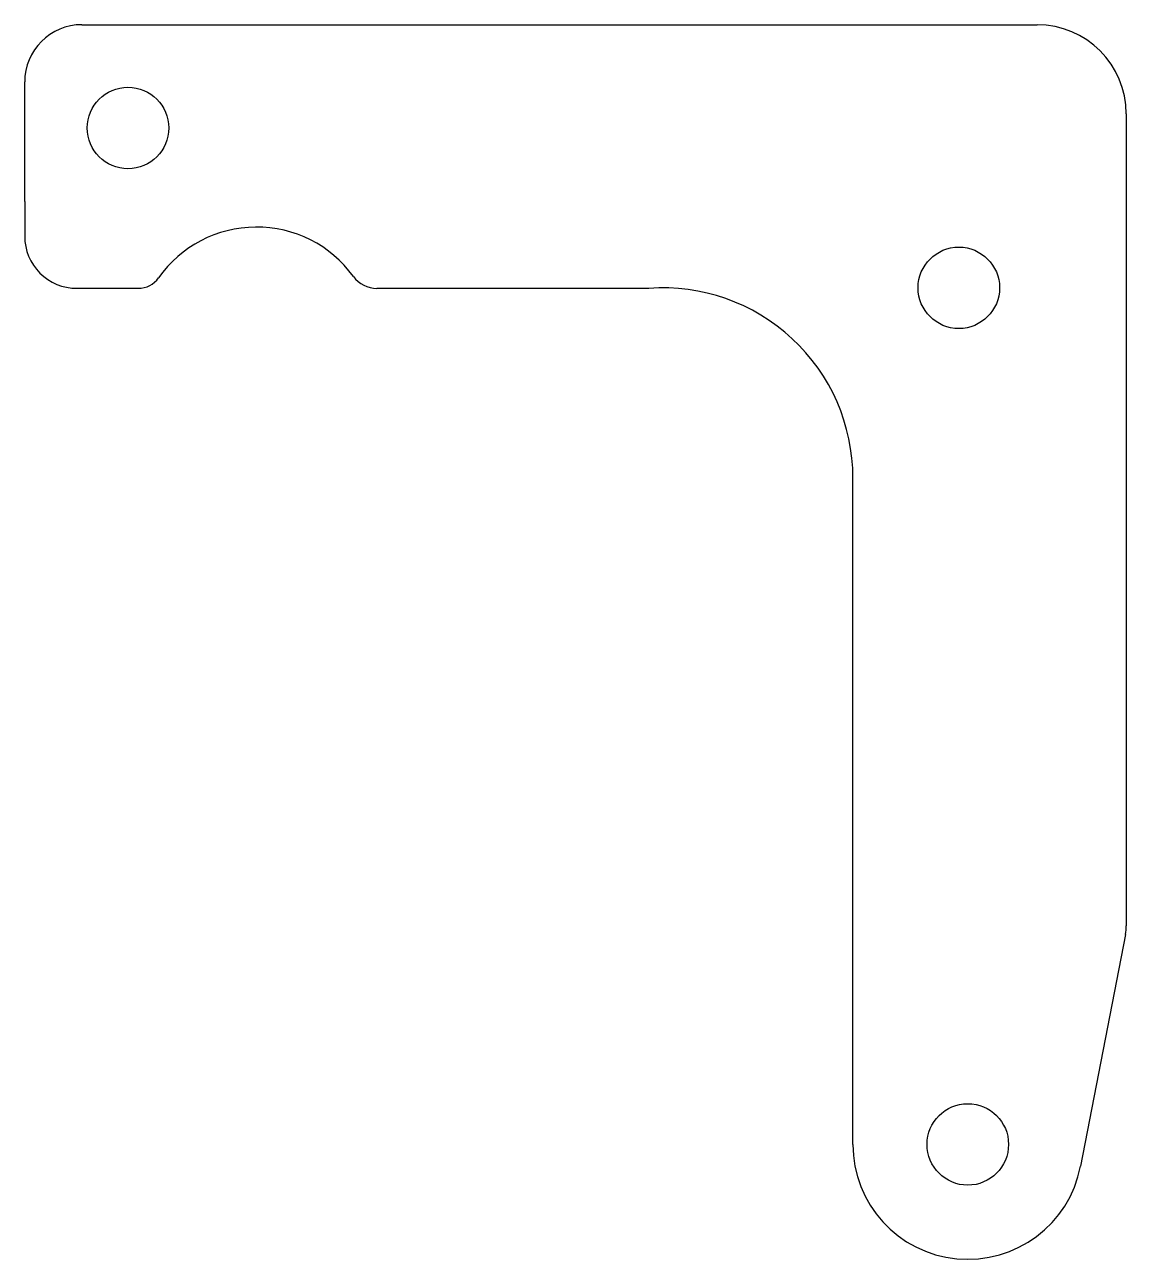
# Model space of a CAD drawing. Header units: millimetres. Extents: x -114 to 21, y -162 to -10.
import ezdxf

# ---------------------------------------------------------------- set-up
doc = ezdxf.new("R2010")
doc.units = ezdxf.units.MM
doc.layers.add('Sketch004', color=7, linetype='CONTINUOUS')

msp = doc.modelspace()

# ---------------------------------------------------------------- linework, layer by layer
at = {"layer": 'Sketch004'}
for p, q in [((-107.298, -10.4271), (9.94963, -10.4271)), ((-114.332, -32.1121), (-114.332, -17.4609)), ((20.9026, -21.38), (20.9026, -31.7867)), ((20.9026, -31.7867), (20.9026, -121.032)), ((-114.332, -32.1121), (-114.332, -36.3903)), ((-107.933, -42.7891), (-100.388, -42.7888)), ((-56.2428, -42.7948), (-71.0942, -42.7948)), ((-37.6943, -42.7948), (-56.2428, -42.7948)), ((-12.6565, -147.883), (-12.6565, -66.0635)), ((20.7988, -122.113), (15.2891, -150.564))]:
    msp.add_line(p, q, dxfattribs=at)
for centre in [(-101.652, -23.1071), (0.34478, -42.7273), (1.44494, -147.883)]:
    msp.add_circle(centre, 5, dxfattribs=at)
for centre, radius, start, end in [((-107.298, -17.4609), 7.03386, 90, 180), ((9.94963, -21.38), 10.953, 0, 90), ((-85.8762, -49.9875), 14.7166, 36.0489, 144.773), ((-107.933, -36.3903), 6.39877, 180, -89.9977), ((-100.388, -39.7401), 3.04871, -89.9977, -35.2272), ((-71.0942, -39.2284), 3.56635, -143.951, -90), ((-35.9877, -66.0635), 23.3313, 0, 94.1946), ((15.2122, -121.032), 5.69037, -10.9601, 0), ((1.44494, -147.883), 14.1014, 180, -10.9601)]:
    msp.add_arc(centre, radius, start, end, dxfattribs=at)

doc.saveas('drawing.dxf')
